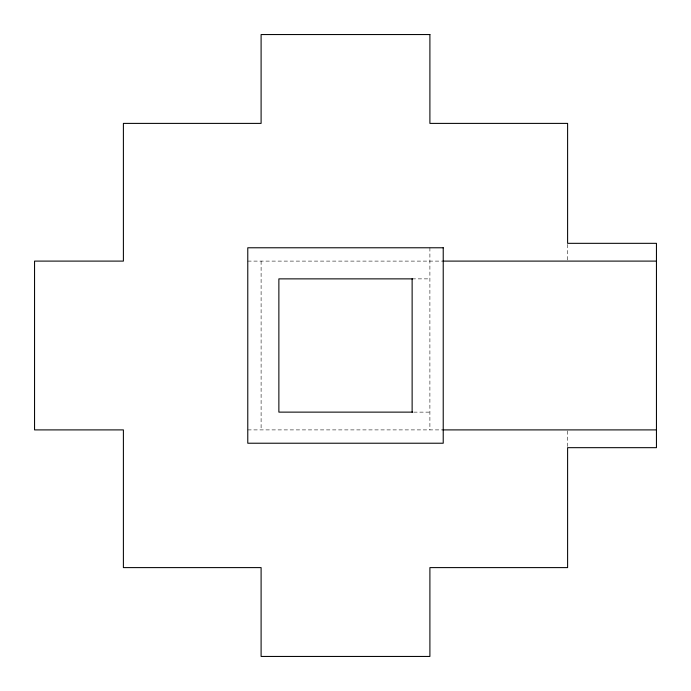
<?xml version="1.0" encoding="UTF-8"?>
<svg xmlns="http://www.w3.org/2000/svg" width="691" height="691" viewBox="0 0 691 691"><rect width="100%" height="100%" fill="white"/><g stroke="black" fill="none" stroke-linecap="round" stroke-linejoin="round"><path stroke-width="0.52" stroke-dasharray="3.46 2.59" d="M247.775 261.103L441.765 261.103M412.13 278.87L429.897 278.87M413.719 412.13L429.897 412.13M247.775 429.897L442.205 429.897M567.605 244.372L567.605 260.058M567.605 430.942L567.605 446.628M429.897 247.775L429.897 429.897M261.103 261.103L261.103 429.897"/><path stroke-width="1.04" d="M442.81 261.103L656.45 261.103M412.639 278.87L278.87 278.87L278.87 412.13L412.639 412.13M442.81 429.897L656.45 429.897M412.13 278.87L412.13 412.13M429.897 34.55L261.103 34.55L261.103 123.395L123.395 123.395L123.395 261.103L34.55 261.103L34.55 429.897L123.395 429.897L123.395 567.605L261.103 567.605L261.103 656.45L429.897 656.45L429.897 567.605L567.605 567.605L567.605 447.673L656.45 447.673L656.45 243.327L567.605 243.327L567.605 123.395L429.897 123.395L429.897 34.55M443.225 247.775L247.775 247.775L247.775 443.225L443.225 443.225L443.225 247.775"/></g></svg>
